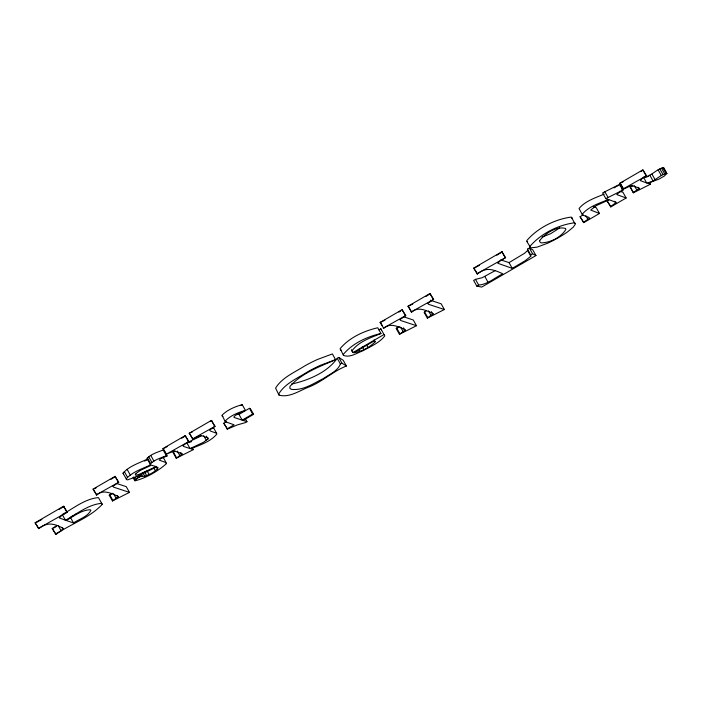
<?xml version="1.0" encoding="UTF-8"?>
<svg xmlns="http://www.w3.org/2000/svg" width="702" height="702" viewBox="0 0 702 702"><rect width="100%" height="100%" fill="white"/><g stroke="black" fill="none" stroke-linecap="round" stroke-linejoin="round"><path stroke-width="1.05" d="M649.394 182.292L650.456 184.205L633.379 192.796L630.168 187.065L632.914 185.179M633.379 192.796L630.194 186.627M133.029 477.667L134.872 480.87C146.42 477.913 157.608 471.419 166.541 463.574L165.137 462.302L159.266 460.135L160.723 458.704L167.102 455.949L162.978 448.525L185.179 435.635L188.847 441.523L182.81 445.691L183.766 446.498L190.031 448.569L203.334 442.383L207.968 439.022L208.204 438.013L200.921 435.424L192.866 439.189L189.198 433.301L211.39 420.419L215.058 426.298L209.573 430.115L210.424 431.019L216.628 433.318L216.804 434.108C210.372 441.9 199.833 444.989 190.804 448.824L193.313 449.657L176.237 458.248L173.034 452.518L175.035 451.017M346.411 366.005L341.953 363.145L340.426 364.031C337.548 371.253 329.291 374.403 323.28 378.589C313.399 383.564 302.887 390.786 291.295 389.356L289.794 388.197L290.049 386.302C301.886 372.955 319.752 366.655 335.582 359.652L332.379 353.922L317.278 359.556A27.466 3.677 -29.2 0 0 304.852 365.839C294.717 372.376 282.037 377.448 275.588 388.127L278.992 395.077C289.364 398.209 300.123 390.18 309.67 386.714C322.771 381.335 333.362 371.068 346.411 366.005L343.208 360.275L338.741 357.415L337.223 358.292C327.395 372.42 308.038 380.519 291.514 384.055M55.414 534.169L61.083 530.756L63.303 528.422C54.107 523.209 47.034 521.972 38.785 528.676L35.1 522.779L63.566 506.256L67.252 512.144L61.548 515.584L59.328 517.918L65.453 520.252C76.939 513.934 88.224 504.51 101.65 503.334L102.238 504.334C89.724 517.918 70.762 523.824 55.897 534.336L52.211 528.439L57.09 525.517M608.95 199.903L607.177 200.983L610.863 206.879L626.149 197.999L616.795 194.568L619.032 192.523L622.683 190.602L622.911 190.058L619.708 184.319L620.542 186.785M176.237 458.248L182.336 453.72L174.298 451L166.19 454.255L188.847 441.523M134.635 480.537C136.925 478.36 140.488 475.526 143.787 476.368C149.078 475 154.852 472.218 158.196 467.865L156.765 466.9L138.338 475.877L127.896 479.799L126.72 479.738L123.025 473.157C129.3 465.996 139.066 463.109 147.402 459.134L150.605 464.864C142.269 468.839 132.502 471.735 126.228 478.896M112.434 500.965L118.489 496.489C111.609 493.603 103.299 488.873 96.736 495.007L93.068 489.127L115.067 476.351L118.735 482.239L112.838 486.337L113.698 487.179L129.466 492.392L112.434 500.965L109.231 495.226L112.188 493.234M399.456 334.292L405.519 329.826C398.631 326.939 390.321 322.2 383.757 328.343L380.089 322.455L402.088 309.679L405.756 315.567L399.859 319.664L400.728 320.516L416.488 325.728L399.456 334.292L396.253 328.562L399.21 326.57M427.334 318.103L433.397 313.636C426.509 310.749 418.199 306.011 411.635 312.153L407.967 306.265L429.966 293.497L433.634 299.377L427.737 303.483L428.606 304.326L444.366 309.538L427.334 318.103L424.131 312.372L426.228 310.837M163.899 450.21L163.18 449.973C157.599 452.29 150.956 453.948 146.885 458.608L147.402 459.134M167.102 455.949L166.383 455.703C160.802 458.02 154.159 459.678 150.088 464.338L150.605 464.864M610.38 206.721L616.33 202.439L609.099 199.728L596.288 205.633L590.707 210.073L599.49 213.478L583.766 222.613L580.08 216.716L583.222 214.794M633.397 192.357L639.575 188.259L631.309 185.46L623.552 189.101L619.875 183.213L642.856 169.875L646.533 175.763L642.111 178.536L640.364 180.651L646.7 182.959C654.58 182.257 659.327 174.789 666.803 173.403L664.373 176.026L658.906 179.142L647.788 183.319L650.456 184.205M375.131 341.83C369.524 347.551 361.67 351.562 353.773 352.764L374.552 340.707L375.131 341.83L374.061 339.926M495.182 270.656L482.116 277.746L475.482 279.343L473.622 280.423L476.825 286.153L481.73 287.065L535.968 255.563L532.765 249.833L529.378 248.043L527.518 249.122L527.606 250.491L524.666 253.211L509.029 262.618L500.754 259.88M527.518 249.122L530.721 254.861L530.809 256.23L525.219 260.723L512.232 268.348L497.806 263.276L500.043 260.96L505.58 257.616L501.895 251.728L473.718 268.085L477.404 273.982C486.056 266.778 492.918 269.27 502.825 273.806C494.936 277.623 487.732 284.371 478.685 285.073L476.825 286.153M583.283 222.455L589.531 218.225L589.048 217.436L582.537 215.04L579.053 208.476C585.293 200.947 595.454 197.824 604.211 194.103M559.678 227.922L550.658 233.696L542.067 237.1M380.958 333.494C370.805 337.741 358.52 341.549 351.851 351.044L353.018 352.518L384.038 334.512L384.81 335.872C379.431 342.945 370.586 346.437 363.039 350.719C357.002 352.869 349.947 358.09 343.462 355.37L340.145 348.622C349.368 337.565 363.899 330.923 377.755 327.764L380.958 333.494C367.102 336.653 352.571 343.296 343.357 354.352L343.462 355.37M646.7 182.959L643.488 177.229C651.377 176.518 656.124 169.059 663.601 167.664L666.803 173.403M614.118 187.943L615.829 186.785M201.649 435.688L186.829 442.839L190.031 448.569M59.135 509.362L64.049 506.414M210.161 421.621L211.855 420.568M110.969 479.326L115.532 476.5M398.903 312.092L400.728 310.968M425.868 296.472L430.431 293.647M496.841 255.221L502.378 251.886M181.73 438.197L185.644 435.793M640.698 171.604L642.453 170.551M619.708 184.319L602.614 192.91L605.817 198.648L608.336 199.473C599.289 203.326 588.732 206.441 582.256 214.207L582.537 215.04M36.416 522.455L41.874 519.454M474.982 267.787L476.553 266.883M240.944 405.405L242.216 404.668L245.419 410.398L235.293 415.417L233.819 417.085L234.477 417.585L242.181 420.129L252.667 414.04L253.571 414.347L243.094 420.428L246.999 421.726L245.481 422.604L237.311 424.912L227.422 429.089L223.789 423.218L226.456 421.674M378.957 329.87L380.835 328.773L381.607 330.133M605.817 198.648L622.911 190.058M38.303 528.509L67.252 512.144M96.271 494.857L118.735 482.239M192.401 439.031L215.058 426.298M383.292 328.185L405.756 315.567M411.17 312.004L433.634 299.377M476.921 273.815L505.58 257.616M623.086 188.952L646.533 175.763M237.048 413.759L238.978 414.399L249.464 408.31L250.368 408.608L253.571 414.347M53.633 528.053L56.441 526.421M226.992 428.948L234.099 424.824L225.245 421.665L222.025 415.224C227.422 409.784 234.933 406.677 242.216 404.668M530.721 254.861L532.581 253.773L535.968 255.563M619.875 183.213L623.402 181.66M192.409 431.897L189.198 433.301M407.967 306.265L412.82 304.036M380.089 322.455L384.942 320.217M164.426 448.113L167.418 446.481M94.41 488.803L96.156 487.846M71.262 516.672L73.166 515.628M75.07 514.584L76.974 513.539M73.517 522.92C79.221 519.05 87.566 516.804 90.874 510.354L90.216 509.731C81.265 510.108 73.728 516.242 66.199 520.498L73.517 522.92L70.314 517.19M477.492 266.374L479.378 265.356M616.742 186.311L618.567 185.354M630.168 187.065L632.054 186.144M396.253 328.562L398.104 327.65M109.231 495.226L111.083 494.322M144.551 461.047L147.323 459.819M188.592 442.708L191.593 441.567M335.582 359.652L320.481 365.286A27.466 3.677 -29.2 0 0 308.055 371.569C297.92 378.106 285.24 383.187 278.791 393.857L278.992 395.077M645.586 177.273L648.587 176.325M245.419 410.398C238.136 412.416 230.625 415.523 225.237 420.954L225.245 421.665M619.857 191.251L622.946 192.269L626.149 197.999M607.177 200.983L610.863 206.879M593.304 206.757L596.288 207.748L599.49 213.478M580.08 216.716L583.766 222.613M473.718 268.085L477.404 273.982M430.326 300.219L441.163 303.808L444.366 309.538M403.431 316.734L413.285 319.998L416.488 325.728M223.789 423.218L227.422 429.089M162.978 448.525L166.655 454.413M116.409 483.406L126.263 486.661L129.466 492.392M93.068 489.127L96.736 495.007M35.1 522.779L38.25 527.72M52.211 528.439L55.897 534.336M222.043 415.935L222.903 416.453M340.259 349.64L341.242 350.289M526.833 241.558L530.817 247.832L537.127 247.13L547.578 243.243A19.77 2.65 -29.2 0 0 567.611 231.844L573.244 227.167L575.298 224.263L571.261 217.067C554.817 219.261 537.557 227.992 526.737 240.663L527.614 242.102M575.245 223.35L574.464 222.797C558.02 224.991 540.759 233.722 529.94 246.393L530.036 247.288M123.025 473.157L123.517 474.008M666.9 173.833L663.601 167.664M662.82 167.699L666.022 173.429M661.468 168.129L664.671 173.859M659.81 168.849L663.013 174.579M658.081 169.77L661.284 175.509M651.974 174.14L655.177 179.87M649.798 175.158L653 180.897M642.856 169.875L646.059 175.605M637.907 187.223L638.969 189.136M634.354 185.653L637.021 190.435M620.349 183.371L623.552 189.101M621.612 188.689L622.683 190.602M614.741 201.307L615.803 203.22M604.817 191.628L608.02 197.367M585.863 215.742L587.995 219.568M529.378 248.043L532.581 253.773M527.606 250.491L530.809 256.23M509.029 262.618L512.232 268.348M501.895 251.728L505.098 257.458M484.836 276.5L488.039 282.23M475.482 279.343L478.685 285.073M429.966 293.497L433.169 299.227M431.318 311.618L432.923 314.478M428.483 310.889L431.16 315.663M424.508 311.741L427.711 317.471M408.432 306.423L411.635 312.153M402.088 309.679L405.291 315.417M403.439 327.808L405.045 330.668M400.605 327.071L403.273 331.853M396.63 327.931L399.833 333.661M380.554 322.613L382.16 325.474M380.835 328.773L384.038 334.512M366.9 345.498L367.962 347.411M362.302 346.718L363.899 349.578M358.783 349.447L359.854 351.36M351.421 349.649L353.018 352.518M338.741 357.415L341.953 363.145M337.223 358.292L340.426 364.031M249.464 408.31L252.667 414.04M245.393 418.857L246.999 421.726M238.978 414.399L242.181 420.129M211.39 420.419L214.593 426.149M216.628 433.318L213.426 427.579L213.601 428.378M206.362 436.161L207.968 439.022M203.712 435.67L206.379 440.444M190.198 434.415L192.866 439.189M192.251 447.744L193.313 449.657M185.179 435.635L188.382 441.365M180.774 452.676L181.844 454.589M177.308 451.053L179.975 455.826M173.297 451.939L176.5 457.669M163.18 449.973L166.383 455.703M166.541 463.574L163.145 457.177M150.746 455.414L153.949 461.153M155.941 466.233L157.538 469.103M148.701 456.704L151.904 462.434M153.817 467.918L155.423 470.788M147.367 457.783L150.57 463.513M146.99 470.673L149.122 474.491M144.524 471.797L146.665 475.623M142.655 472.455L144.796 476.272M141.251 474.14L142.322 476.053M139.996 474.517L141.058 476.421M138.426 475.201L139.487 477.114M136.653 476.158L137.724 478.071M135.091 477.141L136.162 479.054M133.494 477.035L135.1 479.896M127.097 469.331L130.3 475.061M124.307 471.525L127.51 477.255M115.067 476.351L118.269 482.081M116.953 495.428L118.015 497.341M113.584 493.743L116.251 498.517M109.609 494.594L112.811 500.324M102.238 504.334L98.447 497.604C85.021 498.78 73.736 508.204 62.25 514.522L65.453 520.252M63.566 506.256L66.769 511.986M61.96 527.325L63.031 529.229M58.415 525.982L61.083 530.756M572.042 217.62L572.095 218.533M539.724 240.479L539.575 241.541L541.023 242.901C550.307 242.725 560.942 237.408 565.9 229.44L565.531 228.44C556.142 225.939 545.489 233.397 539.724 240.479M136.118 473.429L135.232 474.57L135.556 475.166L138.584 474.649L155.976 466.646L151.448 465.145L140.347 470.401L136.118 473.429"/></g></svg>
